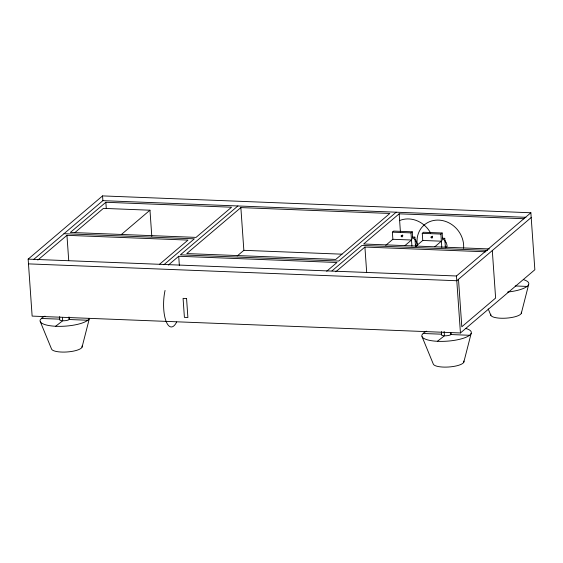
<?xml version="1.0" encoding="UTF-8"?>
<svg xmlns="http://www.w3.org/2000/svg" width="563" height="563" viewBox="0 0 563 563"><rect width="100%" height="100%" fill="white"/><g stroke="black" fill="none" stroke-linecap="round" stroke-linejoin="round"><path stroke-width="0.84" d="M82.057 347.139L89.411 318.362A24.821 7.052 -4 0 1 61.902 326.315A24.821 7.052 -4 0 1 40.226 319.861L41.817 317.968A24.821 7.052 -4 0 1 44.977 316.16M463.813 362.164L471.168 333.387M521.31 313.31L528.664 284.533M59.713 316.568L59.615 319.488A4.961 1.407 -4 0 0 63.309 320.783A4.961 1.407 -4 0 0 69.129 319.566L69.453 319.186A4.961 1.407 -4 0 0 69.08 318.482M441.688 334.133L441.371 334.513A4.961 1.407 -4 0 0 445.066 335.808A4.961 1.407 -4 0 0 450.886 334.591L451.202 334.211A4.961 1.407 -4 0 0 450.836 333.514M28.15 259.128L102.557 195.903L530.867 212.765L534.85 269.747L460.443 332.965L32.133 316.103L28.15 259.128L456.459 275.99L530.867 212.765M33.491 259.62L102.888 200.653L525.941 217.304M37.841 260.064L66.955 235.32L188 240.084L159.547 264.265M105.851 202.272L70.34 232.449L196.037 237.396L231.548 207.219L105.851 202.272L106.273 208.317M74.956 232.547L103.409 208.373L149.969 210.203L151.799 236.418M121.517 234.384L149.969 210.203M163.847 264.751L194.348 238.832L63.992 233.701M168.407 265.018L178.71 256.256L336.998 262.492L326.695 271.246M237.896 205.967L180.406 254.821L338.694 261.056L396.183 212.202M240.865 207.592L186.747 253.568L335.731 259.43L389.842 213.454L240.865 207.592L243.849 250.324L237.171 256.003M331.994 270.88L361.946 245.433L487.649 250.38M523.977 218.733L399.153 213.82L363.642 243.997L489.338 248.945M335.801 271.788L364.915 247.051L485.96 251.816M385.718 245.355L392.868 239.282L392.369 232.153L393.643 231.076L412.264 231.815L412.763 238.937L414.875 237.136L415.536 246.636A9.93 8.881 49.6 0 0 415.283 244.975M392.369 232.153L410.997 232.892L412.264 231.815M404.987 245.538L411.49 240.014L392.868 239.282M415.6 246.538L422.757 240.457L422.257 233.335L423.524 232.259L442.145 232.991L442.645 240.112L444.756 238.318L445.424 247.811A9.93 8.881 49.6 0 0 445.164 246.158M416.099 246.158L417.232 245.201A9.93 8.881 49.6 0 0 414.621 239.008M422.257 233.335L440.878 234.067L442.145 232.991M434.875 246.714L441.378 241.189L422.757 240.457M445.987 247.333L447.113 246.376A9.93 8.881 49.6 0 0 444.51 240.183M531.198 217.515L456.79 280.733L28.481 263.878M55.638 326.266L62.697 320.769L62.451 317.321M437.395 341.291L444.453 335.794L444.151 331.487M412.334 237.037L414.875 237.136M442.222 238.212L444.756 238.318M243.849 250.324L342.001 254.187M515.201 285.962L527.074 286.426M59.889 319.151L41.395 318.475M87.821 320.256L69.172 319.517L68.989 316.934M469.577 335.281L450.928 334.549L450.808 332.824M423.144 333.507L441.645 334.183L441.469 331.6M488.205 308.904L490.866 315.379M422.067 336.723L433.369 364.233A15.391 4.37 -4 0 0 450.766 366.823A15.391 4.37 -4 0 0 463.764 361.024M40.311 321.698L51.613 349.201A15.391 4.37 -4 0 0 69.01 351.798A15.391 4.37 -4 0 0 82.008 345.999M492.301 250.563L495.623 298.045L461.808 326.779L458.486 279.297M456.459 275.99L460.443 332.965M440.878 234.067L441.807 247.312M410.997 232.892L411.919 246.137M399.153 213.82L400.42 231.949M364.915 247.051L366.682 272.344M178.71 256.256L179.365 265.546M102.557 195.903L102.888 200.653M66.955 235.32L68.728 260.613M415.29 239.908A6.207 5.553 49.6 0 1 415.966 241.358M402.876 235.651A0.795 0.711 49.6 0 1 402.454 234.975M399.624 220.548A24.821 22.203 49.6 0 1 430.596 232.991M176.655 322.008A24.821 8.565 -87.7 0 1 165.965 320.966A24.821 8.565 -87.7 0 1 165.05 290.445M445.171 241.084A6.207 5.553 49.6 0 1 445.854 242.54M432.595 236.699A0.795 0.711 49.6 0 1 432.342 236.15M417.338 245.264A24.821 22.203 49.6 0 1 439.281 220.14A24.821 22.203 49.6 0 1 463.602 248.297M466.03 328.518A24.821 7.052 -4 0 1 453.292 340.509A24.821 7.052 -4 0 1 421.983 334.886L423.573 332.993A24.821 7.052 -4 0 1 426.733 331.185M523.52 279.663A24.821 7.052 -4 0 1 507.615 292.049M521.261 312.169A15.391 4.37 -4 0 1 506.257 318.144A15.391 4.37 -4 0 1 490.816 314.238M186.571 298.51L183.081 298.376L184.404 317.363L187.894 317.504L186.571 298.51M401.187 236.052A0.795 0.711 49.6 0 0 402.348 236.756A0.795 0.711 49.6 0 0 402.256 235.44A0.795 0.711 49.6 0 0 401.187 236.052M431.068 237.234A0.795 0.711 49.6 0 0 432.236 237.931A0.795 0.711 49.6 0 0 432.145 236.615A0.795 0.711 49.6 0 0 431.068 237.234"/></g></svg>
